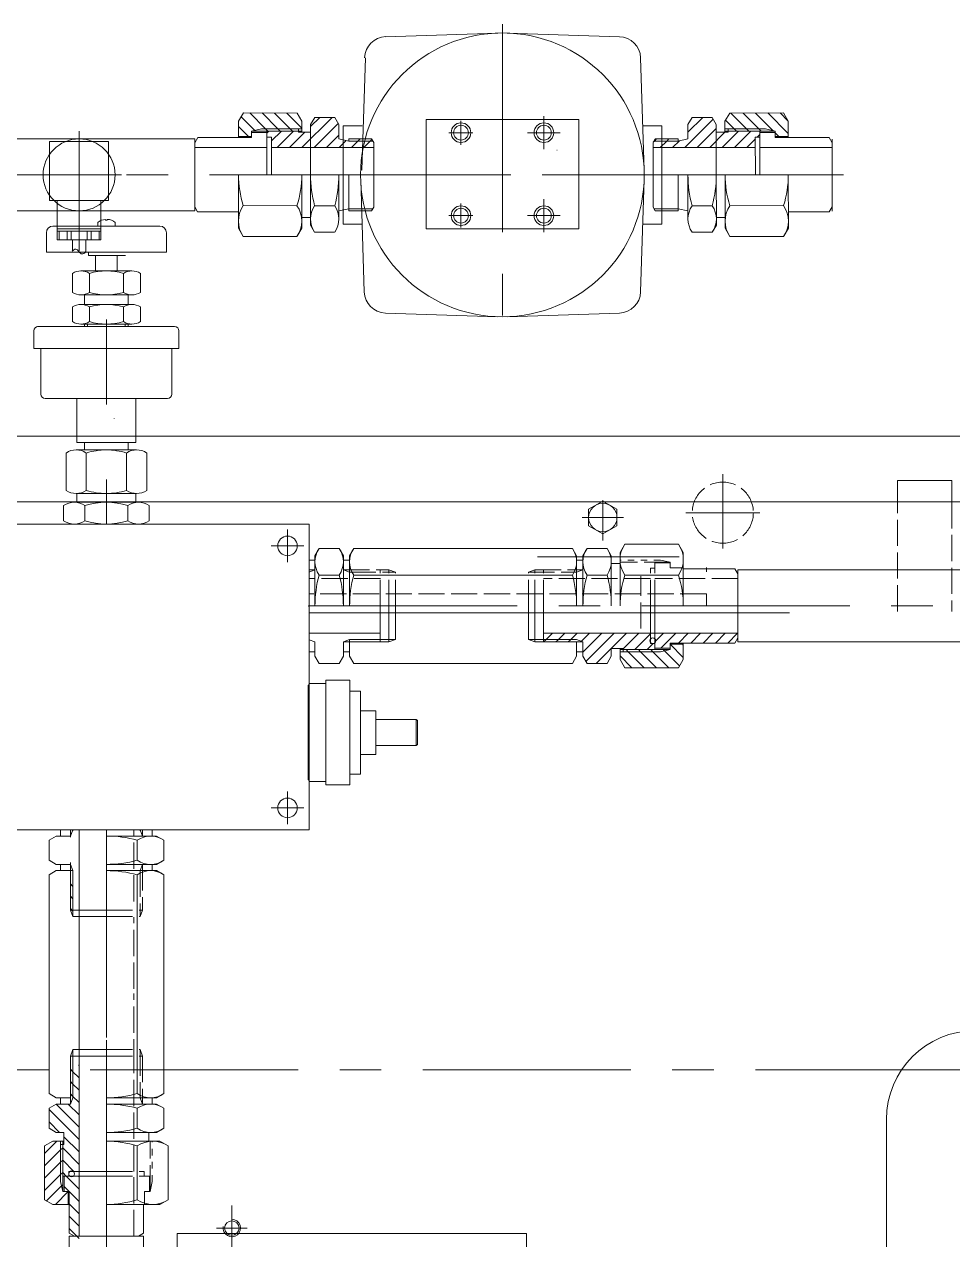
# Model space of a CAD drawing. Header units: inches. Extents: x 76 to 22091, y 292 to 17065.
# Drawn here: x 11742 to 12167, y 7151 to 7707 of the extents above; entities that cross this region are included whole.
import ezdxf

# ---------------------------------------------------------------- set-up
doc = ezdxf.new("R2010")
doc.units = ezdxf.units.IN
doc.header["$MEASUREMENT"] = 0
for name, pattern in [('ACAD_ISO02W100', [15, 12, -3]), ('CENTER', [50.8, 31.75, -6.35, 6.35, -6.35]), ('EB_DASH', [6, 3, -3])]:
    doc.linetypes.add(name, pattern=pattern)
for name, color, linetype, lineweight in [('CAXA0', 7, 'Continuous', 5), ('CAXA1', 5, 'CENTER', 5), ('CAXA2', 6, 'EB_DASH', 5), ('CAXA3', 7, 'Continuous', 5), ('CAXA4', 3, 'Continuous', 5)]:
    doc.layers.add(name, color=color, linetype=linetype, lineweight=lineweight)

msp = doc.modelspace()

# ---------------------------------------------------------------- linework, layer by layer
at = {"layer": 'CAXA0', "color": 7, "linetype": 'Continuous', "lineweight": 5}
for p, q in [((11840.09, 7662.9), (11840.08, 7655.4)), ((11840.09, 7662.9), (11842.28, 7666.69)), ((11841.27, 7664.96), (11847.51, 7658.71)), ((11842.28, 7666.69), (11866.9, 7666.67)), ((11845.2, 7666.69), (11852.49, 7659.39)), ((11850.85, 7666.69), (11858.15, 7659.38)), ((11856.51, 7666.68), (11863.8, 7659.37)), ((11862.17, 7666.68), (11869.08, 7659.75)), ((11869.09, 7662.88), (11866.9, 7666.67)), ((11869.09, 7662.88), (11869.08, 7657.87)), ((11882.96, 7664.66), (11869.15, 7650.87)), ((11877.3, 7664.66), (11873.08, 7660.45)), ((11873.08, 7661.37), (11874.99, 7664.66)), ((11885.8, 7661.84), (11874.81, 7650.87)), ((11874.99, 7664.66), (11884.18, 7664.66)), ((11886.08, 7661.35), (11884.18, 7664.66)), ((11926.01, 7663.66), (11996.01, 7663.66)), ((11926.01, 7613.66), (11926.01, 7663.66)), ((11996.01, 7663.66), (11996.01, 7613.66)), ((12057.61, 7663.79), (12044.65, 7650.85)), ((12046.01, 7661.35), (12047.91, 7664.66)), ((12052.82, 7664.66), (12046.01, 7657.86)), ((12057.1, 7664.66), (12047.91, 7664.66)), ((12059.01, 7661.37), (12057.1, 7664.66)), ((12063.01, 7662.88), (12065.19, 7666.67)), ((12063.01, 7662.88), (12063.01, 7657.87)), ((12063.29, 7663.36), (12067.27, 7659.37)), ((12089.82, 7666.69), (12065.19, 7666.67)), ((12065.63, 7666.67), (12072.91, 7659.38)), ((12071.28, 7666.68), (12078.56, 7659.38)), ((12076.93, 7666.68), (12084.97, 7658.62)), ((12082.57, 7666.69), (12092.01, 7657.23)), ((12088.22, 7666.69), (12092.01, 7662.9)), ((12092.01, 7662.9), (12089.82, 7666.69)), ((12092.01, 7662.9), (12092.02, 7655.4)), ((11840.08, 7660.49), (11844.67, 7655.89)), ((11840.08, 7655.9), (11846.08, 7655.89)), ((11846.08, 7658.39), (11869.08, 7658.37)), ((11846.08, 7658.39), (11846.08, 7655.39)), ((11846.08, 7657.69), (11853.08, 7657.68)), ((11847.51, 7658.71), (11847.83, 7658.39)), ((11852.49, 7659.39), (11853.49, 7658.38)), ((11853.08, 7658.38), (11853.06, 7638.38)), ((11854.03, 7658.38), (11853.08, 7657.44)), ((11859.69, 7658.38), (11855.18, 7653.88)), ((11865.34, 7658.37), (11857.84, 7650.88)), ((11858.15, 7659.38), (11859.14, 7658.38)), ((11870.5, 7657.87), (11863.49, 7650.88)), ((11863.8, 7659.37), (11864.8, 7658.37)), ((11867.58, 7659.37), (11867.58, 7657.87)), ((11867.58, 7657.87), (11873.08, 7657.87)), ((11873.08, 7657.68), (11873.06, 7638.38)), ((11873.08, 7661.37), (11873.08, 7657.87)), ((11886.08, 7656.47), (11880.46, 7650.86)), ((11886.08, 7661.35), (11886.08, 7654.85)), ((12046.01, 7661.35), (12046.02, 7654.85)), ((12059.01, 7659.54), (12050.32, 7650.86)), ((12063.01, 7657.87), (12055.99, 7650.86)), ((12059.01, 7661.37), (12059.01, 7657.87)), ((12064.51, 7657.87), (12059.01, 7657.87)), ((12059.01, 7657.68), (12059.03, 7638.38)), ((12069.17, 7658.38), (12061.65, 7650.87)), ((12086.01, 7658.39), (12063.01, 7658.37)), ((12064.51, 7659.37), (12064.51, 7657.87)), ((12067.27, 7659.37), (12068.26, 7658.37)), ((12074.84, 7658.38), (12067.32, 7650.87)), ((12072.91, 7659.38), (12073.91, 7658.38)), ((12079.01, 7656.89), (12077.75, 7655.63)), ((12078.56, 7659.38), (12079.56, 7658.39)), ((12079.01, 7658.38), (12079.03, 7638.38)), ((12086.01, 7657.69), (12079.01, 7657.68)), ((12084.97, 7658.62), (12085.2, 7658.39)), ((12086.01, 7658.39), (12086.02, 7655.39)), ((12086.01, 7657.58), (12087.7, 7655.89)), ((12092.01, 7655.9), (12086.01, 7655.89)), ((11635.07, 7654.85), (11820.02, 7654.85)), ((11753.52, 7653.57), (11780.52, 7653.57)), ((11753.52, 7626.57), (11753.52, 7653.57)), ((11780.52, 7626.57), (11780.52, 7653.57)), ((11820.02, 7654.85), (11819.99, 7621.85)), ((11820.01, 7650.91), (11853.07, 7650.88)), ((11820.02, 7653.08), (11821.37, 7655.42)), ((11821.36, 7655.41), (11846.08, 7655.39)), ((11853.08, 7655.63), (11855.18, 7655.63)), ((11855.18, 7655.63), (11855.16, 7638.38)), ((11855.17, 7650.88), (11902.07, 7650.84)), ((11890.58, 7653.85), (11886.08, 7654.85)), ((11889.39, 7654.12), (11886.12, 7650.85)), ((11890.58, 7654.85), (11901.08, 7654.84)), ((11890.58, 7654.85), (11890.58, 7653.85)), ((11894.78, 7653.85), (11891.78, 7650.85)), ((11895.78, 7654.85), (11894.78, 7653.85)), ((11900.44, 7653.84), (11897.43, 7650.84)), ((11901.21, 7654.61), (11900.44, 7653.84)), ((11902.08, 7653.11), (11901.06, 7654.86)), ((11902.08, 7653.11), (11902.05, 7623.57)), ((12030.02, 7653.11), (12031.03, 7654.86)), ((12030.02, 7653.11), (12030.04, 7623.57)), ((12076.92, 7650.88), (12030.02, 7650.84)), ((12030.66, 7653.84), (12030.14, 7653.33)), ((12031.66, 7654.84), (12030.66, 7653.84)), ((12041.52, 7654.85), (12031.02, 7654.84)), ((12036.33, 7653.85), (12033.32, 7650.84)), ((12037.33, 7654.85), (12036.33, 7653.85)), ((12042.13, 7653.99), (12038.99, 7650.85)), ((12041.52, 7653.85), (12046.02, 7654.85)), ((12041.52, 7654.85), (12041.52, 7653.85)), ((12076.92, 7654.8), (12072.99, 7650.88)), ((12079.01, 7655.63), (12076.91, 7655.63)), ((12076.91, 7655.63), (12076.93, 7638.38)), ((12112.08, 7650.91), (12079.02, 7650.88)), ((12110.73, 7655.41), (12086.02, 7655.39)), ((12112.08, 7653.08), (12110.73, 7655.42)), ((12112.08, 7654.68), (12112.11, 7621.68)), ((11840.06, 7638.4), (11840.04, 7613.89)), ((11869.04, 7613.86), (11869.06, 7638.37)), ((11873.04, 7615.37), (11873.06, 7638.37)), ((11886.06, 7638.36), (11886.05, 7618.13)), ((11890.56, 7638.35), (11890.55, 7621.85)), ((12041.53, 7638.35), (12041.55, 7621.85)), ((12046.03, 7638.36), (12046.05, 7618.13)), ((12078.51, 7638.36), (12054.79, 7638.36)), ((12059.05, 7615.37), (12059.03, 7638.37)), ((12063.05, 7613.86), (12063.03, 7638.37)), ((12092.03, 7638.4), (12092.05, 7613.89)), ((11753.52, 7626.57), (11780.52, 7626.57)), ((11757.02, 7608.57), (11757.02, 7626.57)), ((11777.02, 7608.57), (11777.02, 7626.57)), ((11819.99, 7623.75), (11821.34, 7621.41)), ((11842.24, 7624.24), (11866.86, 7624.22)), ((11874.96, 7624.21), (11884.15, 7624.21)), ((11890.55, 7622.85), (11886.05, 7621.86)), ((11902.05, 7623.57), (11901.04, 7621.82)), ((12030.04, 7623.57), (12031.06, 7621.82)), ((12041.54, 7622.85), (12046.05, 7621.86)), ((12057.14, 7624.21), (12047.95, 7624.21)), ((12089.85, 7624.24), (12065.23, 7624.22)), ((12112.1, 7623.75), (12110.76, 7621.41)), ((11635.08, 7621.85), (11819.99, 7621.85)), ((11779.12, 7617.96), (11779.12, 7617.57)), ((11779.12, 7617.57), (11779.92, 7617.57)), ((11779.92, 7617.96), (11779.92, 7617.57)), ((11821.34, 7621.41), (11840.05, 7621.4)), ((11869.05, 7618.87), (11873.05, 7618.87)), ((11890.55, 7621.85), (11901.05, 7621.84)), ((12041.55, 7621.85), (12031.05, 7621.84)), ((12063.05, 7618.87), (12059.05, 7618.87)), ((12110.76, 7621.41), (12092.05, 7621.4)), ((11752.02, 7602.86), (11752.02, 7611.86)), ((11755.02, 7614.86), (11804.02, 7614.86)), ((11777.02, 7613.57), (11757.02, 7613.57)), ((11777.02, 7612.57), (11757.02, 7612.57)), ((11757.83, 7608.57), (11757.83, 7612.57)), ((11761.48, 7608.57), (11761.48, 7612.57)), ((11763.37, 7608.57), (11763.37, 7612.57)), ((11770.67, 7608.57), (11770.67, 7612.57)), ((11772.55, 7608.57), (11772.55, 7612.57)), ((11775.52, 7614.86), (11775.52, 7616.56)), ((11776.2, 7608.57), (11776.2, 7612.57)), ((11783.52, 7616.58), (11783.52, 7614.86)), ((11807.02, 7602.86), (11807.02, 7611.86)), ((11840.04, 7613.89), (11842.23, 7610.09)), ((11869.04, 7613.86), (11866.85, 7610.07)), ((11873.04, 7615.37), (11874.94, 7612.06)), ((11874.94, 7612.06), (11884.13, 7612.06)), ((11926.01, 7613.66), (11996.01, 7613.66)), ((12057.15, 7612.06), (12047.96, 7612.06)), ((12059.05, 7615.37), (12057.15, 7612.06)), ((12063.05, 7613.86), (12065.24, 7610.07)), ((12092.05, 7613.89), (12089.87, 7610.09)), ((11777.02, 7608.57), (11757.02, 7608.57)), ((11764.02, 7603.57), (11764.02, 7608.57)), ((11770.02, 7603.04), (11770.02, 7608.57)), ((11842.23, 7610.09), (11866.85, 7610.07)), ((12089.87, 7610.09), (12065.24, 7610.07)), ((11752.02, 7602.86), (11779.52, 7602.86)), ((11771.29, 7602.86), (11771.29, 7601.36)), ((11784.52, 7601.36), (11771.29, 7601.36)), ((11774.52, 7601.36), (11788.29, 7601.36)), ((11774.52, 7594.36), (11774.52, 7601.36)), ((11779.52, 7602.86), (11807.02, 7602.86)), ((11784.52, 7594.36), (11784.52, 7601.36)), ((11763.93, 7584.51), (11763.93, 7593.21)), ((11791.21, 7594.36), (11767.83, 7594.36)), ((11771.73, 7593.21), (11771.73, 7584.51)), ((11787.32, 7593.21), (11787.32, 7584.51)), ((11795.11, 7584.51), (11795.11, 7593.21)), ((11791.21, 7583.36), (11767.83, 7583.36)), ((11791.21, 7578.98), (11767.83, 7578.98)), ((11769.52, 7578.98), (11769.52, 7583.36)), ((11789.52, 7578.98), (11789.52, 7583.36)), ((11763.93, 7571.13), (11763.93, 7577.83)), ((11771.73, 7577.83), (11771.73, 7571.13)), ((11787.32, 7577.83), (11787.32, 7571.13)), ((11795.11, 7571.13), (11795.11, 7577.83)), ((11746.27, 7558.86), (11746.27, 7566.86)), ((11810.77, 7568.86), (11748, 7568.86)), ((11791.21, 7569.98), (11767.83, 7569.98)), ((11769.52, 7568.86), (11769.52, 7569.98)), ((11789.52, 7568.86), (11789.52, 7569.98)), ((11812.77, 7566.86), (11812.77, 7558.86)), ((11746.27, 7558.86), (11812.77, 7558.86)), ((11749.52, 7537.86), (11749.52, 7558.86)), ((11809.52, 7537.86), (11809.52, 7558.86)), ((11751.52, 7535.86), (11807.52, 7535.86)), ((11766.02, 7535.87), (11766.02, 7515.79)), ((11793.02, 7535.87), (11793.02, 7515.79)), ((12752.01, 7518.58), (11302.01, 7518.58)), ((11793.38, 7512.36), (11765.66, 7512.36)), ((11793.02, 7515.79), (11766.02, 7515.79)), ((11769.52, 7512.36), (11769.52, 7515.79)), ((11789.52, 7512.36), (11789.52, 7515.79)), ((11761.05, 7493.82), (11761.05, 7510.9)), ((11770.28, 7510.9), (11770.28, 7493.82)), ((11788.76, 7510.9), (11788.76, 7493.82)), ((11798, 7493.82), (11798, 7510.9)), ((12167.01, 7498.37), (12142.01, 7498.37)), ((12142.01, 7488.37), (12142.01, 7498.37)), ((12167.01, 7488.37), (12167.01, 7498.37)), ((11765.66, 7492.36), (11779.52, 7492.36)), ((11766.02, 7488.36), (11766.02, 7492.36)), ((11793.38, 7492.36), (11779.52, 7492.36)), ((11793.02, 7488.36), (11793.02, 7492.36)), ((12007.01, 7488.88), (12000.51, 7485.12)), ((12013.51, 7485.12), (12007.01, 7488.88)), ((12752.01, 7488.58), (11302.01, 7488.58)), ((11759.89, 7479.85), (11759.89, 7486.87)), ((11794.24, 7488.36), (11764.8, 7488.36)), ((11769.71, 7486.87), (11769.71, 7479.85)), ((11789.34, 7486.87), (11789.34, 7479.85)), ((11799.15, 7479.85), (11799.15, 7486.87)), ((12000.51, 7477.62), (12000.51, 7485.12)), ((12013.51, 7477.62), (12013.51, 7485.12)), ((11737.52, 7478.36), (11872.52, 7478.36)), ((11764.8, 7478.36), (11811.52, 7478.36)), ((11767.02, 7478.37), (11767.02, 7478.36)), ((11872.52, 7440.86), (11872.52, 7478.36)), ((12000.51, 7477.62), (12007.01, 7473.87)), ((12007.01, 7473.87), (12013.51, 7477.62)), ((11875.11, 7463.86), (11877.02, 7467.16)), ((11877.02, 7467.16), (11886.21, 7467.16)), ((11888.11, 7463.86), (11886.21, 7467.16)), ((11890.98, 7463.86), (11892.89, 7467.16)), ((11892.89, 7467.16), (11993.11, 7467.16)), ((11995.01, 7463.86), (11993.11, 7467.16)), ((11997.91, 7463.86), (11999.82, 7467.16)), ((12009.01, 7467.16), (11999.82, 7467.16)), ((12010.91, 7463.86), (12009.01, 7467.16)), ((12014.91, 7465.37), (12017.1, 7469.16)), ((12041.72, 7469.16), (12017.1, 7469.16)), ((12043.91, 7465.37), (12041.72, 7469.16)), ((11872.52, 7461.86), (11875.14, 7461.86)), ((11875.11, 7440.86), (11875.11, 7463.86)), ((11875.11, 7463.86), (11875.11, 7457.36)), ((11875.11, 7440.86), (11875.11, 7463.86)), ((11888.08, 7461.86), (11891.01, 7461.86)), ((11888.11, 7440.86), (11888.11, 7463.86)), ((11888.11, 7460.36), (11888.11, 7463.86)), ((11888.11, 7463.86), (11888.11, 7440.86)), ((11888.11, 7440.86), (11888.11, 7463.86)), ((11890.98, 7440.86), (11890.98, 7463.86)), ((11890.98, 7463.86), (11890.98, 7457.36)), ((11890.98, 7440.86), (11890.98, 7463.86)), ((11977.01, 7463.36), (12042.01, 7463.36)), ((11995.01, 7440.86), (11995.01, 7463.86)), ((11995.01, 7463.86), (11995.01, 7440.86)), ((11995.01, 7460.36), (11995.01, 7463.86)), ((11995.01, 7461.86), (11997.94, 7461.86)), ((11995.01, 7440.86), (11995.01, 7461.86)), ((11997.91, 7463.86), (11997.91, 7457.36)), ((11997.91, 7440.86), (11997.91, 7463.86)), ((12010.91, 7440.86), (12010.91, 7463.86)), ((12010.91, 7460.36), (12010.91, 7463.86)), ((12010.91, 7463.86), (12010.91, 7440.86)), ((12014.91, 7460.36), (12014.91, 7465.37)), ((12014.91, 7465.37), (12014.91, 7440.86)), ((12043.91, 7465.37), (12043.91, 7457.86)), ((12043.91, 7440.86), (12043.91, 7465.37)), ((11872.43, 7456.36), (11875.11, 7457.36)), ((11872.43, 7456.36), (11872.52, 7456.36)), ((11872.52, 7457.36), (11875.11, 7457.36)), ((11888.11, 7457.36), (11890.98, 7456.28)), ((11995.01, 7457.36), (11997.91, 7457.36)), ((12014.91, 7460.36), (12010.91, 7460.36)), ((12067.56, 7457.86), (12043.91, 7457.86)), ((12068.91, 7455.53), (12067.56, 7457.86)), ((12068.91, 7424.36), (12068.91, 7457.36)), ((11886.21, 7455.01), (11877.02, 7455.01)), ((11993.11, 7455.01), (11892.89, 7455.01)), ((12009.01, 7455.01), (11999.82, 7455.01)), ((12041.72, 7455.01), (12017.1, 7455.01)), ((11872.52, 7338.36), (11872.52, 7440.86)), ((11904.98, 7424.36), (11904.98, 7440.86)), ((11909.01, 7424.36), (11909.01, 7440.87)), ((11912.01, 7425.44), (11912.01, 7440.87)), ((11972.91, 7425.44), (11972.91, 7440.86)), ((11975.91, 7424.36), (11975.91, 7440.86)), ((11979.91, 7424.36), (11979.91, 7440.86)), ((12028.81, 7423.61), (12028.81, 7440.86)), ((12030.91, 7421.56), (12030.91, 7440.86)), ((12030.91, 7420.86), (12030.91, 7440.86)), ((11872.52, 7437.76), (12092.51, 7437.76)), ((11904.98, 7428.36), (11872.52, 7428.36)), ((12066.91, 7428.36), (11979.91, 7428.36)), ((11983.9, 7428.36), (11980.9, 7425.36)), ((11989.56, 7428.36), (11986.55, 7425.36)), ((11995.21, 7428.36), (11992.21, 7425.36)), ((12000.87, 7428.36), (11997.22, 7424.71)), ((12006.53, 7428.36), (11997.91, 7419.74)), ((12012.18, 7428.36), (11999.29, 7415.47)), ((12017.84, 7428.36), (12004.04, 7414.56)), ((12023.5, 7428.36), (12016.41, 7421.27)), ((12028.81, 7428.02), (12021.66, 7420.86)), ((12068.91, 7428.36), (12030.91, 7428.36)), ((12034.81, 7428.36), (12030.91, 7424.46)), ((12040.47, 7428.36), (12033.67, 7421.56)), ((12046.13, 7428.36), (12041.63, 7423.86)), ((12051.78, 7428.36), (12047.28, 7423.86)), ((12057.44, 7428.36), (12052.94, 7423.86)), ((12063.1, 7428.36), (12058.6, 7423.86)), ((12068.75, 7428.36), (12064.25, 7423.86)), ((11872.43, 7425.36), (11872.52, 7425.36)), ((11872.43, 7425.36), (11875.11, 7424.36)), ((11875.11, 7417.86), (11875.11, 7424.36)), ((11875.11, 7424.36), (11875.11, 7417.86)), ((11888.11, 7424.36), (11890.98, 7425.44)), ((11888.11, 7417.86), (11888.11, 7424.36)), ((11888.11, 7417.86), (11888.11, 7424.36)), ((11890.98, 7417.86), (11890.98, 7425.44)), ((11909.01, 7424.36), (11911.95, 7425.44)), ((11980.9, 7425.36), (11979.91, 7424.37)), ((11986.55, 7425.36), (11985.55, 7424.36)), ((11992.21, 7425.36), (11991.21, 7424.36)), ((11995.01, 7425.44), (11997.91, 7424.36)), ((11995.01, 7424.36), (11997.91, 7424.36)), ((11995.01, 7417.86), (11995.01, 7424.36)), ((11997.91, 7417.86), (11997.91, 7424.36)), ((12030.12, 7423.61), (12027.37, 7420.86)), ((12030.91, 7423.61), (12028.81, 7423.61)), ((12037.91, 7420.86), (12037.91, 7423.86)), ((12067.56, 7423.86), (12037.91, 7423.86)), ((12043.91, 7423.36), (12037.91, 7423.36)), ((12037.91, 7423.28), (12043.91, 7417.28)), ((12043.48, 7423.36), (12043.91, 7422.93)), ((12043.91, 7416.35), (12043.91, 7423.86)), ((12068.91, 7426.2), (12067.56, 7423.86)), ((11872.52, 7419.86), (11875.11, 7419.86)), ((11875.11, 7417.86), (11876.97, 7414.56)), ((11888.11, 7417.86), (11886.21, 7414.56)), ((11888.11, 7419.86), (11891.01, 7419.86)), ((11890.98, 7417.86), (11892.89, 7414.56)), ((11995.01, 7417.86), (11993.11, 7414.56)), ((11995.01, 7419.86), (11997.91, 7419.86)), ((11997.91, 7417.86), (11999.82, 7414.56)), ((12010.91, 7417.86), (12009.01, 7414.56)), ((12016.41, 7421.36), (12010.91, 7421.36)), ((12010.91, 7417.86), (12010.91, 7421.36)), ((12014.91, 7416.35), (12014.91, 7421.36)), ((12037.91, 7420.86), (12014.91, 7420.86)), ((12014.91, 7417.99), (12020.34, 7412.56)), ((12016.41, 7419.86), (12016.41, 7421.36)), ((12017.7, 7420.86), (12018.7, 7419.86)), ((12018.7, 7419.86), (12026, 7412.56)), ((12023.36, 7420.86), (12024.36, 7419.86)), ((12024.36, 7419.86), (12031.66, 7412.56)), ((12029.01, 7420.86), (12030.01, 7419.86)), ((12030.01, 7419.86), (12037.31, 7412.56)), ((12037.91, 7421.56), (12030.91, 7421.56)), ((12034.67, 7420.86), (12035.26, 7420.27)), ((12035.26, 7420.27), (12042.18, 7413.35)), ((11876.97, 7414.56), (11886.21, 7414.56)), ((11877.02, 7414.56), (11886.21, 7414.56)), ((11892.89, 7414.56), (11993.11, 7414.56)), ((11892.89, 7414.56), (11950.16, 7414.56)), ((12009.01, 7414.56), (11999.82, 7414.56)), ((12014.91, 7416.35), (12017.1, 7412.56)), ((12041.72, 7412.56), (12017.1, 7412.56)), ((12043.91, 7416.35), (12041.72, 7412.56)), ((11891.02, 7406.86), (11880.02, 7406.86)), ((11880.02, 7358.86), (11880.02, 7406.86)), ((11891.02, 7358.86), (11891.02, 7406.86)), ((11872.02, 7404.36), (11872.52, 7404.86)), ((11872.02, 7361.36), (11872.02, 7404.36)), ((11896.02, 7401.86), (11891.02, 7401.86)), ((11896.02, 7363.86), (11896.02, 7401.86)), ((11903.02, 7392.86), (11896.02, 7392.86)), ((11903.02, 7372.86), (11903.02, 7392.86)), ((11921.52, 7388.86), (11903.02, 7388.86)), ((11921.52, 7376.86), (11921.52, 7388.86)), ((11921.52, 7388.86), (11922.02, 7388.36)), ((11922.02, 7377.36), (11922.02, 7388.36)), ((11903.02, 7372.86), (11896.02, 7372.86)), ((11921.52, 7376.86), (11903.02, 7376.86)), ((11921.52, 7376.86), (11922.02, 7377.36)), ((11872.02, 7361.36), (11872.52, 7360.86)), ((11896.02, 7363.86), (11891.02, 7363.86)), ((11891.02, 7358.86), (11880.02, 7358.86)), ((11737.52, 7338.36), (11779.52, 7338.36)), ((11756.52, 7335.46), (11753.22, 7333.6)), ((11753.22, 7333.6), (11753.22, 7324.37)), ((11753.22, 7333.56), (11753.22, 7324.37)), ((11756.52, 7335.46), (11763.02, 7335.46)), ((11763.02, 7335.46), (11756.52, 7335.46)), ((11758.52, 7338.36), (11758.52, 7335.46)), ((11764.1, 7338.36), (11763.02, 7335.46)), ((11767.02, 7305.59), (11767.02, 7338.36)), ((11779.52, 7338.36), (11872.52, 7338.36)), ((11779.52, 7335.46), (11802.52, 7335.46)), ((11779.52, 7335.46), (11802.52, 7335.46)), ((11793.67, 7324.37), (11793.67, 7333.56)), ((11794.94, 7338.36), (11796.02, 7335.46)), ((11796.02, 7338.36), (11796.02, 7335.46)), ((11802.52, 7335.46), (11796.02, 7335.46)), ((11800.52, 7338.36), (11800.52, 7335.43)), ((11802.52, 7335.46), (11805.82, 7333.56)), ((11805.82, 7333.56), (11805.82, 7324.37)), ((11756.52, 7322.46), (11753.22, 7324.37)), ((11756.52, 7322.46), (11763.02, 7322.46)), ((11756.52, 7322.46), (11763.02, 7322.46)), ((11758.52, 7322.46), (11758.52, 7319.56)), ((11763.02, 7322.46), (11764.1, 7319.59)), ((11779.52, 7322.46), (11802.52, 7322.46)), ((11802.52, 7322.46), (11779.52, 7322.46)), ((11779.52, 7322.46), (11802.52, 7322.46)), ((11796.02, 7322.46), (11794.94, 7319.59)), ((11799.02, 7322.46), (11802.52, 7322.46)), ((11800.52, 7322.49), (11800.52, 7319.56)), ((11802.52, 7322.46), (11805.82, 7324.37)), ((11756.52, 7319.59), (11753.22, 7317.68)), ((11753.22, 7317.68), (11753.22, 7217.47)), ((11753.22, 7317.68), (11753.22, 7260.41)), ((11756.52, 7319.59), (11764.1, 7319.59)), ((11779.52, 7319.59), (11802.52, 7319.59)), ((11779.52, 7319.59), (11802.52, 7319.59)), ((11793.67, 7217.47), (11793.67, 7317.68)), ((11802.52, 7319.59), (11796.02, 7319.59)), ((11802.52, 7319.59), (11805.82, 7317.68)), ((11805.82, 7317.68), (11805.82, 7217.47)), ((11763.01, 7313.51), (11764.01, 7312.51)), ((11767.02, 7230.36), (11767.02, 7314.36)), ((11763.01, 7307.85), (11764.01, 7306.85)), ((11763.01, 7302.2), (11764.01, 7301.2)), ((11763.02, 7301.56), (11764.1, 7298.63)), ((11763.02, 7301.56), (11779.52, 7301.56)), ((11764.1, 7298.56), (11779.52, 7298.56)), ((11767.02, 7230.36), (11767.02, 7263.36)), ((11763.02, 7234.66), (11779.52, 7234.66)), ((11764.1, 7237.66), (11779.52, 7237.66)), ((11763.02, 7228.65), (11764.02, 7227.65)), ((11764.02, 7227.65), (11767.02, 7224.65)), ((11766.67, 7230.66), (11767.02, 7230.31)), ((11767.02, 7152.16), (11767.02, 7230.66)), ((11763.02, 7223), (11764.02, 7222)), ((11764.02, 7222), (11767.02, 7218.99)), ((11756.52, 7215.56), (11753.22, 7217.47)), ((11763.02, 7217.34), (11764.02, 7216.34)), ((11764.02, 7216.34), (11767.02, 7213.34)), ((11802.52, 7215.56), (11805.82, 7217.47)), ((11756.52, 7212.66), (11753.22, 7210.76)), ((11753.22, 7201.57), (11753.22, 7210.76)), ((11756.43, 7212.61), (11767.02, 7202.02)), ((11756.52, 7215.56), (11763.02, 7215.56)), ((11756.52, 7212.66), (11763.02, 7212.66)), ((11758.52, 7215.56), (11758.52, 7212.66)), ((11762.04, 7212.66), (11767.02, 7207.68)), ((11763.02, 7215.56), (11763.02, 7212.66)), ((11764.1, 7215.56), (11763.02, 7212.66)), ((11779.52, 7215.56), (11802.52, 7215.56)), ((11802.52, 7215.56), (11779.52, 7215.56)), ((11779.52, 7215.56), (11800.52, 7215.56)), ((11779.52, 7212.66), (11802.52, 7212.66)), ((11793.67, 7201.57), (11793.67, 7210.76)), ((11796.02, 7215.56), (11796.02, 7212.66)), ((11802.52, 7212.66), (11796.02, 7212.66)), ((11799.02, 7215.56), (11802.52, 7215.56)), ((11800.52, 7215.56), (11800.52, 7212.63)), ((11802.52, 7212.66), (11805.82, 7210.76)), ((11805.82, 7201.57), (11805.82, 7210.76)), ((11753.22, 7210.16), (11767.02, 7196.37)), ((12137.01, 6791.13), (12137.01, 7205.6)), ((11753.22, 7204.51), (11758.07, 7199.66)), ((11756.52, 7199.66), (11753.22, 7201.57)), ((11756.52, 7199.66), (11760.02, 7199.66)), ((11760.02, 7194.16), (11760.02, 7199.66)), ((11779.52, 7199.66), (11802.52, 7199.66)), ((11802.52, 7199.66), (11779.52, 7199.66)), ((11799.02, 7195.66), (11799.02, 7199.66)), ((11799.02, 7199.66), (11802.52, 7199.66)), ((11802.52, 7199.66), (11805.82, 7201.57)), ((11755.01, 7195.66), (11751.22, 7193.47)), ((11756.86, 7195.66), (11751.22, 7190.03)), ((11755.01, 7195.66), (11760.02, 7195.66)), ((11758.52, 7194.16), (11760.02, 7194.16)), ((11759.52, 7172.66), (11759.52, 7195.66)), ((11760.02, 7197.71), (11767.02, 7190.71)), ((11804.03, 7195.66), (11779.52, 7195.66)), ((11799.02, 7195.66), (11804.03, 7195.66)), ((11804.03, 7195.66), (11807.82, 7193.47)), ((11751.22, 7168.85), (11751.22, 7193.47)), ((11758.52, 7191.67), (11751.22, 7184.37)), ((11759.52, 7192.67), (11758.52, 7191.67)), ((11759.52, 7192.55), (11767.02, 7185.05)), ((11793.67, 7168.85), (11793.67, 7193.47)), ((11807.82, 7168.85), (11807.82, 7193.47)), ((11758.52, 7186.01), (11751.22, 7178.71)), ((11759.52, 7187.01), (11758.52, 7186.01)), ((11759.52, 7186.89), (11764.66, 7181.76)), ((11758.52, 7180.36), (11751.22, 7173.06)), ((11759.52, 7181.36), (11758.52, 7180.36)), ((11759.52, 7181.24), (11761.1, 7179.66)), ((11759.52, 7179.66), (11779.52, 7179.66)), ((11760.22, 7172.66), (11760.22, 7179.66)), ((11760.22, 7179.66), (11779.52, 7179.66)), ((11761.1, 7179.66), (11767.02, 7173.74)), ((11762.27, 7179.66), (11762.27, 7181.76)), ((11762.27, 7181.76), (11779.52, 7181.76)), ((11766.76, 7179.66), (11767.02, 7179.39)), ((11758.97, 7175.15), (11752.14, 7168.32)), ((11762.02, 7172.54), (11756.14, 7166.66)), ((11759.52, 7175.7), (11758.97, 7175.15)), ((11759.52, 7172.66), (11762.52, 7172.66)), ((11760.22, 7174.88), (11762.44, 7172.66)), ((11762.02, 7166.66), (11762.02, 7172.66)), ((11762.52, 7153.51), (11762.52, 7172.66)), ((11762.52, 7172.58), (11767.02, 7168.08)), ((11755.01, 7166.66), (11751.22, 7168.85)), ((11755.01, 7166.66), (11762.52, 7166.66)), ((11762.02, 7166.88), (11761.8, 7166.66)), ((11762.52, 7166.92), (11767.02, 7162.42)), ((11779.52, 7166.66), (11804.03, 7166.66)), ((11804.03, 7166.66), (11796.52, 7166.66)), ((11796.52, 7153.51), (11796.52, 7166.66)), ((11804.03, 7166.66), (11807.82, 7168.85)), ((11762.52, 7161.27), (11767.02, 7156.77)), ((11762.52, 7155.61), (11767.02, 7151.11)), ((11764.86, 7152.16), (11762.52, 7153.51)), ((11762.52, 7152.16), (11762.52, 7072.26)), ((11762.52, 7152.16), (11796.52, 7152.16)), ((11794.19, 7152.16), (11796.52, 7153.51)), ((11796.52, 7152.16), (11796.52, 7072.26)), ((11812, 7153.37), (11972, 7153.37)), ((11972, 6803.37), (11972, 7153.37))]:
    msp.add_line(p, q, dxfattribs=at)
for centre, radius in [((11942.01, 7657.66), 4.5), ((11980.01, 7657.66), 4.5), ((11942.01, 7657.66), 3.4), ((11980.01, 7657.66), 3.4), ((11767.02, 7638.35), 16.49), ((11942.01, 7619.66), 4.5), ((11942.01, 7619.66), 3.4), ((11980.01, 7619.66), 4.5), ((11980.01, 7619.66), 3.4), ((12007.01, 7481.37), 6.5), ((11862.52, 7468.36), 4.5), ((12029.9, 7424.93), 1.32), ((11862.52, 7348.36), 4.5), ((11763.59, 7180.68), 1.32), ((11837, 7155.87), 3.32)]:
    msp.add_circle(centre, radius, dxfattribs=at)
for centre, radius, start, end in [((11886.89, 7638.35), 46.83, 179.9486, 197.5365), ((11822.24, 7638.41), 46.83, 342.3606, 359.9486), ((11926.56, 7638.32), 53.5, 179.9486, 195.2857), ((11832.57, 7638.4), 53.5, 344.6114, 359.9486), ((12099.53, 7638.4), 53.5, 180.0514, 195.3886), ((12005.53, 7638.32), 53.5, 344.7143, 0.0514), ((12109.86, 7638.41), 46.83, 180.0514, 197.6394), ((12045.2, 7638.35), 46.83, 342.4635, 0.0514), ((11852.57, 7617.16), 12.53, 145.5643, 214.3328), ((11856.52, 7617.16), 12.53, 325.5643, 34.3328), ((11883.68, 7618.13), 10.64, 145.1234, 214.7737), ((11875.41, 7618.14), 10.64, 325.1234, 34.7737), ((12056.69, 7618.14), 10.64, 145.2263, 214.8766), ((12048.41, 7618.13), 10.64, 325.2263, 34.8766), ((12075.58, 7617.16), 12.53, 145.6672, 214.4357), ((12079.52, 7617.16), 12.53, 325.6672, 34.4357), ((11779.52, 7611.57), 6.39, 93.5833, 128.7523), ((11779.52, 7611.57), 6.4, 51.2477, 86.4167), ((11755.02, 7611.86), 3, 90, 180), ((11804.02, 7611.86), 3, 0, 90), ((11767.83, 7587.18), 7.18, 57.1328, 122.8672), ((11779.52, 7567.36), 27, 73.2213, 106.7787), ((11791.21, 7587.18), 7.18, 57.1328, 122.8672), ((11767.83, 7590.54), 7.18, 237.1328, 302.8672), ((11779.52, 7610.36), 27, 253.2213, 286.7787), ((11791.21, 7590.54), 7.18, 237.1328, 302.8672), ((11767.83, 7571.8), 7.18, 57.1328, 122.8672), ((11779.52, 7551.98), 27, 73.2213, 106.7787), ((11791.21, 7571.8), 7.18, 57.1328, 122.8672), ((11748.27, 7566.86), 2, 90, 180), ((11767.83, 7577.16), 7.18, 237.1328, 302.8672), ((11779.52, 7596.98), 27, 253.2213, 286.7787), ((11791.21, 7577.16), 7.18, 237.1328, 302.8672), ((11810.77, 7566.86), 2, 0, 90), ((11751.52, 7537.86), 2, 180, 270), ((11807.52, 7537.86), 2, 270, 0), ((11765.66, 7504.31), 8.05, 54.97, 125.03), ((11779.52, 7482.36), 30, 90, 107.9339), ((11779.52, 7482.36), 30, 72.0661, 90), ((11793.38, 7504.31), 8.05, 54.97, 125.03), ((11765.66, 7500.41), 8.05, 234.97, 305.03), ((11779.52, 7522.36), 30, 252.0661, 270), ((11779.52, 7522.36), 30, 270, 287.9339), ((11793.38, 7500.41), 8.05, 234.97, 305.03), ((11764.8, 7479.55), 8.81, 56.1491, 123.8509), ((11779.52, 7455.36), 33, 72.6971, 107.3029), ((11794.24, 7479.55), 8.81, 56.1491, 123.8509), ((11764.8, 7487.17), 8.81, 236.1491, 303.8509), ((11779.52, 7511.36), 33, 252.6971, 287.3029), ((11794.24, 7487.17), 8.81, 236.1491, 303.8509), ((11885.75, 7461.09), 10.64, 145.1748, 214.8252), ((11877.47, 7461.09), 10.64, 325.1748, 34.8252), ((11901.62, 7461.09), 10.64, 145.1748, 214.8252), ((11984.37, 7461.09), 10.64, 325.1748, 34.8252), ((12008.55, 7461.09), 10.64, 145.1748, 214.8252), ((12000.27, 7461.09), 10.64, 325.1748, 34.8252), ((12027.44, 7462.09), 12.53, 145.6158, 214.3842), ((12031.38, 7462.09), 12.53, 325.6158, 34.3842), ((11928.61, 7440.86), 53.5, 164.6628, 180), ((11834.61, 7440.86), 53.5, 0, 15.3372), ((11944.48, 7440.86), 53.5, 164.6628, 180), ((11941.51, 7440.86), 53.5, 0, 15.3372), ((12051.41, 7440.86), 53.5, 164.6628, 180), ((11957.41, 7440.86), 53.5, 0, 15.3372), ((12061.74, 7440.86), 46.83, 162.412, 180), ((11997.08, 7440.86), 46.83, 0, 17.588), ((11779.52, 7281.96), 53.5, 74.6628, 90), ((11799.75, 7324.82), 10.64, 55.1748, 124.8252), ((11779.52, 7375.96), 53.5, 270, 285.3372), ((11799.75, 7333.1), 10.64, 235.1748, 304.8252), ((11779.52, 7266.09), 53.5, 74.6628, 90), ((11799.75, 7308.95), 10.64, 55.1748, 124.8252), ((12177.72, 7205.6), 40.71, 90, 180), ((11779.52, 7269.06), 53.5, 270, 285.3372), ((11799.75, 7226.2), 10.64, 235.1748, 304.8252), ((11779.52, 7159.16), 53.5, 74.6628, 90), ((11799.75, 7202.02), 10.64, 55.1748, 124.8252), ((11779.52, 7253.16), 53.5, 270, 285.3372), ((11799.75, 7210.3), 10.64, 235.1748, 304.8252), ((11779.52, 7148.83), 46.83, 72.412, 90), ((11800.75, 7183.13), 12.53, 55.6158, 124.3842), ((11779.52, 7213.49), 46.83, 270, 287.588), ((11800.75, 7179.19), 12.53, 235.6158, 304.3842), ((11837, 7155.87), 4, 170, 90)]:
    msp.add_arc(centre, radius, start, end, dxfattribs=at)
msp.add_point((11872.21, 7440.86), dxfattribs=at)
msp.add_point((11872.21, 7440.86), dxfattribs=at)
at = {"layer": 'CAXA1', "linetype": 'CENTER', "lineweight": 5, "ltscale": 3}
for p, q in [((11961.01, 7707.32), (11961.01, 7564.95)), ((11942.01, 7652.16), (11942.01, 7663.16)), ((11980.01, 7665.16), (11980.01, 7650.16)), ((11767.02, 7618.59), (11767.02, 7658.4)), ((11767.02, 7618.59), (11767.02, 7658.4)), ((11767.02, 7618.59), (11767.02, 7658.4)), ((11767.02, 7618.44), (11767.02, 7658.26)), ((11767.02, 7657.84), (11767.02, 7618.86)), ((11767.02, 7623.57), (11767.02, 7656.57)), ((11936.51, 7657.66), (11947.51, 7657.66)), ((11972.51, 7657.66), (11987.51, 7657.66)), ((11974.51, 7657.66), (11985.51, 7657.66)), ((11961.01, 7625.44), (11961.01, 7651.91)), ((11986, 7649.64), (11986.1, 7649.64)), ((11522.02, 7638.35), (12060.95, 7638.35)), ((11786.51, 7638.35), (11747.53, 7638.35)), ((12117.28, 7638.35), (11820.6, 7638.35)), ((11767.02, 7623.57), (11767.02, 7603.57)), ((11942.01, 7614.16), (11942.01, 7625.16)), ((11980.01, 7627.16), (11980.01, 7612.16)), ((11936.51, 7619.66), (11947.51, 7619.66)), ((11972.51, 7619.66), (11987.51, 7619.66)), ((11974.51, 7619.66), (11985.51, 7619.66)), ((11779.52, 7533.22), (11779.52, 7572.08)), ((11783.02, 7526.87), (11783.02, 7526.77)), ((12062.01, 7501.18), (12062.01, 7467.18)), ((11779.52, 7498.84), (11779.52, 7478.36)), ((12007.01, 7489.38), (12007.01, 7470.87)), ((12079.01, 7483.58), (12045.01, 7483.58)), ((11997.51, 7481.37), (12016.51, 7481.37)), ((11862.52, 7475.86), (11862.52, 7460.86)), ((11855.02, 7468.36), (11870.02, 7468.36)), ((11872.52, 7440.86), (12808.16, 7440.86)), ((11862.52, 7355.86), (11862.52, 7340.86)), ((11855.02, 7348.36), (11870.02, 7348.36)), ((11779.52, 7146.61), (11779.52, 7338.36)), ((11779.52, 7338.36), (11779.52, 7137.72)), ((13086.6, 7228.36), (9138.6, 7228.36)), ((11837, 7143.9), (11837, 7166.22)), ((11837, 7162.87), (11837, 7148.87)), ((11830, 7155.87), (11844, 7155.87))]:
    msp.add_line(p, q, dxfattribs=at)
at = {"layer": 'CAXA2', "color": 7, "linetype": 'ACAD_ISO02W100', "lineweight": 5}
for p, q in [((12142.01, 7438.37), (12142.01, 7493.37)), ((12167.01, 7488.37), (12167.01, 7438.37)), ((12033.41, 7461.86), (12037.91, 7460.86)), ((11888.11, 7457.36), (11909.02, 7457.36)), ((11890.98, 7456.28), (11912.01, 7456.28)), ((11904.98, 7440.86), (11904.98, 7457.36)), ((11909.01, 7440.87), (11909.01, 7457.36)), ((11909.01, 7457.36), (11911.95, 7456.28)), ((11912.01, 7440.87), (11912.01, 7456.28)), ((11972.91, 7440.86), (11972.91, 7456.28)), ((11972.91, 7456.28), (11995.01, 7456.28)), ((11975.91, 7457.36), (11972.98, 7456.28)), ((11975.9, 7457.36), (11997.91, 7457.36)), ((11975.91, 7440.86), (11975.91, 7457.36)), ((11979.91, 7440.86), (11979.91, 7457.36)), ((11995.01, 7456.28), (11997.91, 7457.36)), ((12037.91, 7460.86), (12014.91, 7460.86)), ((12028.81, 7440.86), (12028.81, 7458.11)), ((12030.91, 7458.11), (12028.81, 7458.11)), ((12030.91, 7440.86), (12030.91, 7460.86)), ((12037.91, 7460.67), (12030.91, 7460.67)), ((12037.91, 7460.86), (12037.91, 7458.36)), ((12043.91, 7458.36), (12037.91, 7458.36)), ((12054.51, 7458.47), (12054.51, 7457.86)), ((12054.51, 7457.86), (12054.51, 7456.47)), ((11905.11, 7453.36), (11872.52, 7453.36)), ((12028.81, 7453.36), (11979.91, 7453.36)), ((12024.51, 7430.47), (12024.51, 7454.47)), ((12068.91, 7453.36), (12030.91, 7453.36)), ((12054.51, 7446.37), (11872.52, 7446.37)), ((12054.51, 7446.37), (12054.51, 7440.86)), ((11792.02, 7305.46), (11792.02, 7338.36)), ((11796.02, 7322.46), (11796.02, 7301.55)), ((11794.94, 7319.59), (11794.94, 7298.56)), ((11779.52, 7301.56), (11796.02, 7301.56)), ((11796.02, 7301.56), (11794.94, 7298.63)), ((11779.52, 7298.56), (11794.94, 7298.56)), ((11792.02, 7265.46), (11792.02, 7298.36)), ((11792.02, 7230.36), (11792.02, 7263.36)), ((11779.52, 7237.66), (11794.94, 7237.66)), ((11779.52, 7234.66), (11796.02, 7234.66)), ((11794.94, 7237.66), (11794.94, 7215.56)), ((11796.02, 7234.66), (11794.94, 7237.59)), ((11796.02, 7234.67), (11796.02, 7212.66)), ((11792.02, 7181.76), (11792.02, 7230.66)), ((11794.94, 7215.56), (11796.02, 7212.66)), ((11799.52, 7172.66), (11799.52, 7195.66)), ((11779.52, 7181.76), (11796.77, 7181.76)), ((11779.52, 7179.66), (11799.52, 7179.66)), ((11792.02, 7152.16), (11792.02, 7179.66)), ((11796.77, 7179.66), (11796.77, 7181.76)), ((11799.33, 7172.66), (11799.33, 7179.66)), ((11800.52, 7177.16), (11799.52, 7172.66)), ((11797.02, 7166.66), (11797.02, 7172.66)), ((11799.52, 7172.66), (11797.02, 7172.66))]:
    msp.add_line(p, q, dxfattribs=at)
msp.add_circle((12062.01, 7483.58), 14, dxfattribs=at)
at = {"layer": 'CAXA3', "color": 7, "linetype": 'Continuous', "lineweight": 5}
for p, q in [((11958.91, 7703.31), (11907.38, 7701.65)), ((11963.11, 7703.31), (12014.64, 7701.65)), ((11896.65, 7640.44), (11898.31, 7691.98)), ((12025.98, 7640.44), (12024.31, 7691.98)), ((11850.58, 7659.39), (11846.08, 7658.39)), ((11850.58, 7659.39), (11869.3, 7659.37)), ((11896.7, 7660.78), (11888.01, 7660.78)), ((11888.01, 7660.78), (11888.01, 7615.78)), ((12025.32, 7660.78), (12034.01, 7660.78)), ((12034.01, 7660.78), (12034.01, 7615.78)), ((12081.51, 7659.39), (12062.8, 7659.37)), ((12081.51, 7659.39), (12086.01, 7658.39)), ((11890.58, 7653.85), (11901.65, 7653.84)), ((12041.52, 7653.85), (12030.44, 7653.84)), ((11896.05, 7636.25), (11897.71, 7584.72)), ((12025.98, 7636.25), (12024.31, 7584.72)), ((11890.55, 7622.85), (11901.63, 7622.84)), ((12041.54, 7622.85), (12030.47, 7622.84)), ((11896.7, 7615.78), (11888.01, 7615.78)), ((12025.32, 7615.78), (12034.01, 7615.78)), ((11958.91, 7573.38), (11907.38, 7575.04)), ((11963.11, 7573.38), (12014.64, 7575.04)), ((11770.92, 7568.86), (11770.92, 7569.98)), ((11788.12, 7568.86), (11788.12, 7569.98)), ((11766.02, 7478.37), (11766.02, 7478.36)), ((11793.02, 7478.37), (11793.02, 7478.36)), ((12805.16, 7457.36), (12068.91, 7457.36)), ((11888.11, 7424.36), (11909.02, 7424.36)), ((11890.98, 7425.44), (11912.01, 7425.44)), ((11975.91, 7424.36), (11972.91, 7425.44)), ((11972.91, 7425.44), (11995.01, 7425.44)), ((11975.9, 7424.36), (11997.91, 7424.36)), ((12805.16, 7424.36), (12068.91, 7424.36)), ((12033.41, 7419.86), (12014.91, 7419.86)), ((12033.41, 7419.86), (12037.91, 7420.86)), ((11880.02, 7405.36), (11872.52, 7405.36)), ((11880.02, 7360.36), (11872.52, 7360.36)), ((11763.02, 7338.36), (11763.02, 7334.96)), ((11764.1, 7338.36), (11764.1, 7337.86)), ((11794.94, 7338.36), (11794.94, 7337.86)), ((11796.02, 7338.36), (11796.02, 7337.86)), ((11796.02, 7338.36), (11796.02, 7337.86)), ((11763.01, 7323.36), (11763.01, 7314.36)), ((11763.02, 7322.46), (11763.02, 7301.55)), ((11764.1, 7319.59), (11764.1, 7298.56)), ((11763.02, 7234.66), (11764.1, 7237.66)), ((11763.02, 7234.67), (11763.02, 7212.66)), ((11764.1, 7237.66), (11764.1, 7215.56)), ((11758.52, 7177.16), (11758.52, 7195.66)), ((11758.52, 7177.16), (11759.52, 7172.66)), ((11812, 7107.17), (11812, 7153.37))]:
    msp.add_line(p, q, dxfattribs=at)
at = {"layer": 'CAXA3', "color": 7, "linetype": 'EB_DASH', "lineweight": 5}
for p, q in [((12033.41, 7461.86), (12014.91, 7461.86)), ((11800.52, 7177.16), (11800.52, 7195.66))]:
    msp.add_line(p, q, dxfattribs=at)
at = {"layer": 'CAXA3', "color": 7, "linetype": 'Continuous', "lineweight": 5}
msp.add_circle((11961.01, 7638.35), 65, dxfattribs=at)
for centre, start, end in [((11907.82, 7691.66), 91.7462, 178.0481), ((12014.32, 7691.65), 1.8491, 88.1509), ((11907.7, 7585.04), 181.8491, 268.1509), ((12014.32, 7585.04), 271.8491, 358.1509)]:
    msp.add_arc(centre, 10, start, end, dxfattribs=at)
msp.add_open_spline([(11769.93, 7603.01), (11769.54, 7602.55), (11768.26, 7601.61), (11766.91, 7603.21), (11765.56, 7604.81), (11764.29, 7603.87), (11763.89, 7603.41)], degree=3, dxfattribs=at)
at = {"layer": 'CAXA4', "color": 7, "linetype": 'Continuous', "lineweight": 5}
msp.add_line((11777.02, 7608.57), (11772.03, 7608.57), dxfattribs=at)

doc.saveas('drawing.dxf')
